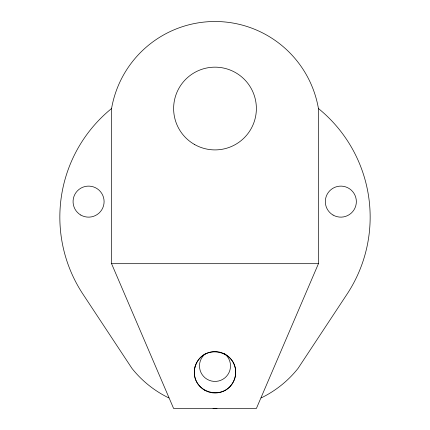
<?xml version="1.0" encoding="UTF-8"?>
<svg xmlns="http://www.w3.org/2000/svg" width="430" height="430" viewBox="0 0 430 430"><rect width="100%" height="100%" fill="white"/><g stroke="black" fill="none" stroke-linecap="round" stroke-linejoin="round"><path stroke-width="0.64" d="M318.437 108.532L318.437 263.687L256.377 408.5L173.623 408.5L111.563 263.687L111.563 108.532A104.984 104.984 0 0 1 318.437 108.532A139.9 139.9 0 0 1 346.306 295.27L298.028 368.408A106.022 106.022 0 0 1 261.101 397.954M111.563 263.687L318.437 263.687M216.973 408.484A106.022 106.022 0 0 1 213.027 408.484M168.899 397.954A106.022 106.022 0 0 1 131.972 368.408L83.694 295.27A139.9 139.9 0 0 1 111.563 108.532M224.213 353.428A15.518 15.518 0 0 1 226.502 376.325A15.518 15.518 0 0 1 203.498 376.325A15.518 15.518 0 0 1 205.787 353.428M195.016 366.94C188.705 393.337 227.255 403.668 234.984 377.653C241.294 351.256 202.745 340.925 195.016 366.94M194.312 144.362A41.377 41.377 0 0 0 256.377 108.532A41.377 41.377 0 0 0 194.312 72.702A41.377 41.377 0 0 0 194.312 144.362M333.078 215.064A15.518 15.518 0 0 0 356.352 201.627A15.518 15.518 0 0 0 333.078 188.189A15.518 15.518 0 0 0 333.078 215.064M80.824 215.064A15.518 15.518 0 0 0 104.098 201.627A15.518 15.518 0 0 0 80.824 188.189A15.518 15.518 0 0 0 80.824 215.064M204.658 390.214A20.688 20.688 0 0 0 235.688 372.299A20.688 20.688 0 0 0 204.658 354.379A20.688 20.688 0 0 0 204.658 390.214"/></g></svg>
